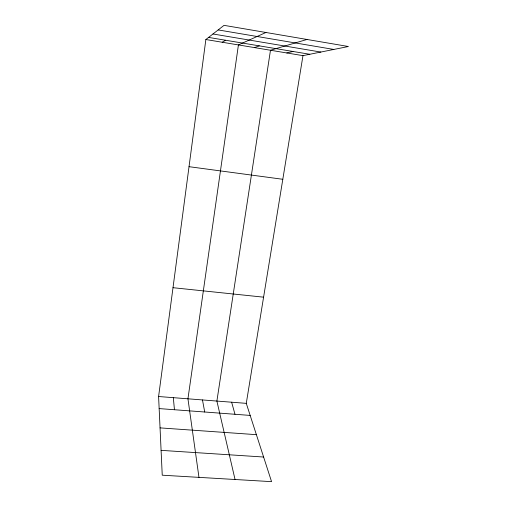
<?xml version="1.0" encoding="UTF-8"?>
<svg xmlns="http://www.w3.org/2000/svg" width="507" height="507" viewBox="0 0 507 507"><rect width="100%" height="100%" fill="white"/><g stroke="black" fill="none" stroke-linecap="round" stroke-linejoin="round"><path stroke-width="0.76" d="M302.971 55.643L246.275 403.35L271.562 481.65L162.24 475.198L158.596 396.518L205.861 39.527L224.043 25.35L348.404 46.511L302.971 55.643L205.861 39.527M222.205 42.239L225.628 40.249M265.934 32.48L238.423 44.933L187.945 398.806L198.966 477.366M254.514 47.601L259.311 45.864M306.982 39.464L270.478 50.25L216.888 401.062L235.045 479.495M286.791 52.962L292.945 51.467M161.087 450.355L263.608 457.022M160.047 427.883L256.39 434.67M159.154 408.585L250.173 415.417M158.596 396.518L246.275 403.35M173.007 287.697L263.589 297.172M189.029 166.683L282.811 179.288M208.573 37.41L309.796 54.274M218.175 29.926L333.815 49.445M212.972 33.982L320.817 52.056M231.636 402.209L234.982 414.276M202.47 399.934L204.714 412.007M173.324 397.665L174.452 409.738"/></g></svg>
